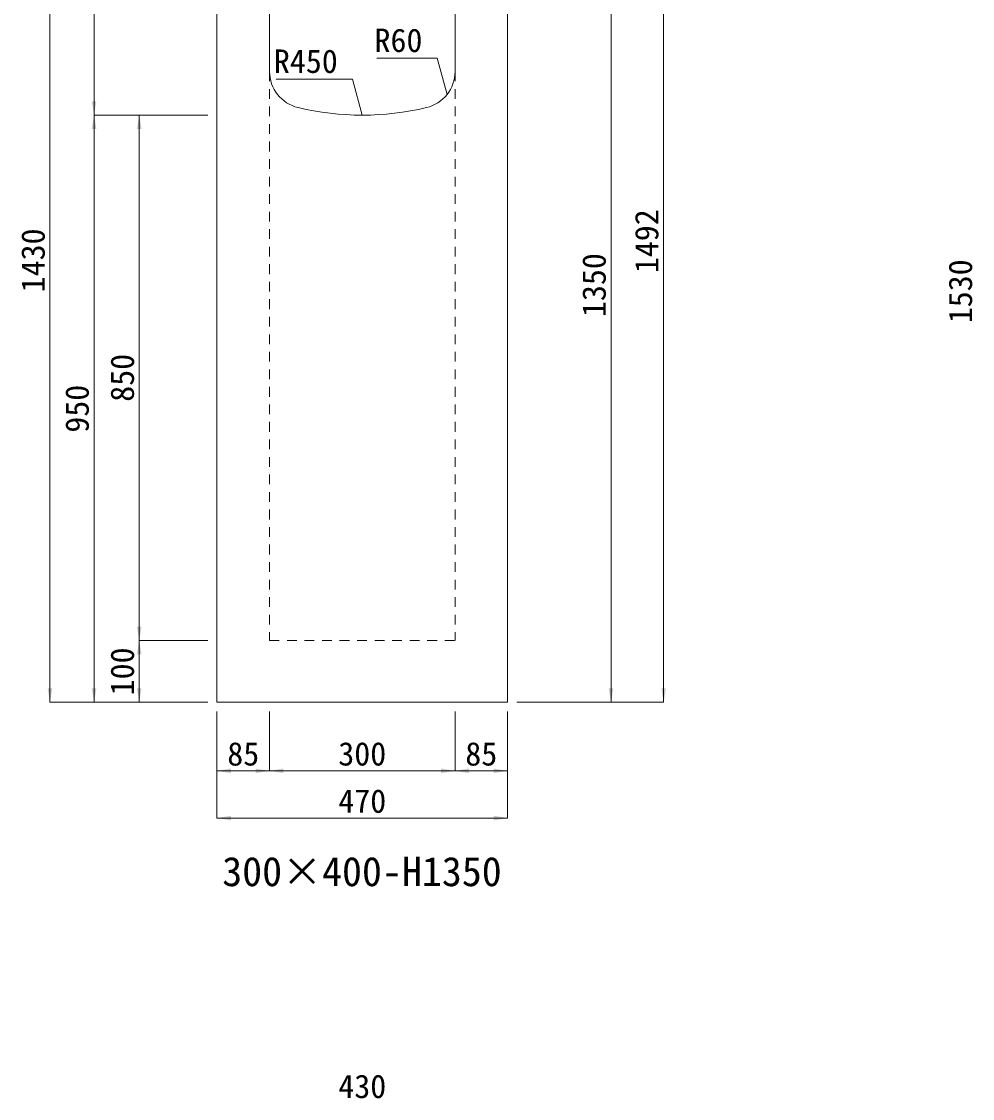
# Model space of a CAD drawing. Units: millimetres at full size. Extents: x -3301 to 90699, y 107523 to 139162.
# Drawn here: x 23101 to 24639, y 115179 to 116922 of the extents above; entities that cross this region are included whole.
import ezdxf
from ezdxf.enums import TextEntityAlignment as Align

# ---------------------------------------------------------------- set-up
doc = ezdxf.new("R2010")
doc.units = ezdxf.units.MM
doc.header["$LTSCALE"] = 21
doc.linetypes.add('USER1', pattern=[1.35, 0.75, -0.6])
for name, color, linetype, lineweight in [('0_2', 7, 'USER1', 9), ('寸法線', 7, 'Continuous', 9), ('引出線', 4, 'Continuous', 9), ('本体', 2, 'Continuous', 9)]:
    doc.layers.add(name, color=color, linetype=linetype, lineweight=lineweight)
doc.styles.add('ＭＳ ゴシック', font='')
doc.styles.get('ＭＳ ゴシック').set_extended_font_data('MS Gothic')

# ---------------------------------------------------------------- blocks, each defined once
blk = doc.blocks.new('filled_arrow')
at = {"color": 0, "linetype": 'Continuous', "lineweight": -2}
blk.add_solid([(7.5, 1.25), (0, 0), (7.5, -1.25)], dxfattribs=at)

msp = doc.modelspace()

# ---------------------------------------------------------------- linework, layer by layer
at = {"layer": '寸法線'}
for p, q in [((24139.77, 117312.33), (24139.77, 115820.33)), ((23147.2, 115820.33), (23147.2, 117250.33)), ((23218.47, 117170.33), (23218.47, 116770.33)), ((24054.67, 115820.33), (24054.67, 117170.33)), ((23402.31, 116770.33), (23218.47, 116770.33)), ((23218.47, 116770.33), (23218.47, 115820.33)), ((23402.31, 116770.33), (23218.47, 116770.33)), ((23291.54, 115920.33), (23291.54, 116770.33)), ((23402.31, 116770.33), (23291.54, 116770.33)), ((23402.31, 115920.33), (23291.54, 115920.33)), ((23291.54, 115820.33), (23291.54, 115920.33)), ((23402.31, 115920.33), (23291.54, 115920.33)), ((23402.31, 115820.33), (23147.2, 115820.33)), ((23402.31, 115820.33), (23218.47, 115820.33)), ((23402.31, 115820.33), (23291.54, 115820.33)), ((23902.31, 115820.33), (24139.77, 115820.33)), ((23902.31, 115820.33), (24054.67, 115820.33)), ((23417.31, 115805.33), (23417.31, 115709.47)), ((23417.31, 115805.33), (23417.31, 115633.03)), ((23502.31, 115805.33), (23502.31, 115709.47)), ((23502.31, 115805.33), (23502.31, 115709.47)), ((23802.31, 115805.33), (23802.31, 115709.47)), ((23802.31, 115805.33), (23802.31, 115709.47)), ((23887.31, 115805.33), (23887.31, 115709.47)), ((23887.31, 115805.33), (23887.31, 115633.03)), ((23417.31, 115709.47), (23502.31, 115709.47)), ((23502.31, 115709.47), (23802.31, 115709.47)), ((23802.31, 115709.47), (23887.31, 115709.47)), ((23417.31, 115633.03), (23887.31, 115633.03))]:
    msp.add_line(p, q, dxfattribs=at)
at = {"layer": '引出線'}
for points in [[(23789.37, 116803.64), (23773.63, 116862.39), (23676.13, 116862.39)], [(23652.31, 116770.33), (23636.71, 116828.54), (23513.22, 116828.54)]]:
    msp.add_lwpolyline(points, dxfattribs=at)
at = {"layer": '本体', "lineweight": 20}
for p, q in [((23417.31, 117170.33), (23417.31, 115820.33)), ((23502.31, 117170.33), (23502.31, 116840.85)), ((23802.31, 117170.33), (23802.31, 116840.85)), ((23887.31, 117170.33), (23887.31, 115820.33)), ((23417.31, 115820.33), (23887.31, 115820.33))]:
    msp.add_line(p, q, dxfattribs=at)
at = {"layer": '本体', "linetype": 'USER1'}
for p, q in [((23502.31, 116840.85), (23502.31, 115920.33)), ((23802.31, 116840.85), (23802.31, 115920.33)), ((23502.31, 115920.33), (23802.31, 115920.33))]:
    msp.add_line(p, q, dxfattribs=at)
at = {"layer": '本体', "lineweight": 13}
for centre, radius, start, end in [((23562.31, 116840.85), 60, 180, 256.65764), ((23742.31, 116840.85), 60, 283.34236, 0), ((23652.31, 117220.33), 450, 256.65764, 283.34236)]:
    msp.add_arc(centre, radius, start, end, dxfattribs=at)

# ---------------------------------------------------------------- block references
at = {"layer": '寸法線', "xscale": 3, "yscale": 3}
for p, rotation in [((23218.47, 116770.33), 90), ((23218.47, 116770.33), 270), ((23291.54, 116770.33), 270), ((23291.54, 115920.33), 90), ((23291.54, 115920.33), 270), ((23147.2, 115820.33), 90), ((23218.47, 115820.33), 90), ((23291.54, 115820.33), 90), ((24054.67, 115820.33), 90), ((24139.77, 115820.33), 90), ((23502.31, 115709.47), 180), ((23802.31, 115709.47), 180), ((23887.31, 115709.47), 180), ((23887.31, 115633.03), 180)]:
    msp.add_blockref('filled_arrow', p, dxfattribs=dict(at, rotation=rotation))
for p in [(23417.31, 115709.47), (23502.31, 115709.47), (23802.31, 115709.47), (23417.31, 115633.03)]:
    msp.add_blockref('filled_arrow', p, dxfattribs=at)
at = {"layer": '引出線', "xscale": 0.0667, "yscale": 0.0667, "rotation": 105}
for p in [(23789.37, 116803.64), (23652.31, 116770.33)]:
    msp.add_blockref('filled_arrow', p, dxfattribs=at)

# ---------------------------------------------------------------- texts
at = {"layer": '0_2', "style": 'ＭＳ ゴシック'}
msp.add_text('300×400-H1350', height=47.47, dxfattribs=at).set_placement((23651.83, 115546.57), align=Align.MIDDLE_CENTER)
at = {"layer": '寸法線', "style": 'ＭＳ ゴシック'}
for s, p in [('1492', (24112.27, 116566.33)), ('1430', (23119.7, 116535.33)), ('1350', (24027.17, 116495.33)), ('1530', (24619.7, 116485.33)), ('850', (23264.04, 116345.33)), ('950', (23190.97, 116295.33)), ('100', (23264.04, 115870.33))]:
    msp.add_text(s, height=37.98, rotation=90, dxfattribs=at).set_placement(p, align=Align.MIDDLE_CENTER)
for s, p in [('85', (23459.81, 115736.97)), ('300', (23652.31, 115736.97)), ('85', (23844.81, 115736.97)), ('470', (23652.31, 115660.53)), ('430', (23652.31, 115198.96))]:
    msp.add_text(s, height=37.98, dxfattribs=at).set_placement(p, align=Align.MIDDLE_CENTER)
at = {"layer": '引出線', "style": 'ＭＳ ゴシック'}
for s, p in [('R60', (23749.63, 116910.39)), ('R450', (23612.71, 116876.54))]:
    msp.add_text(s, height=37.98, dxfattribs=at).set_placement(p, align=Align.TOP_RIGHT)

doc.saveas('drawing.dxf')
